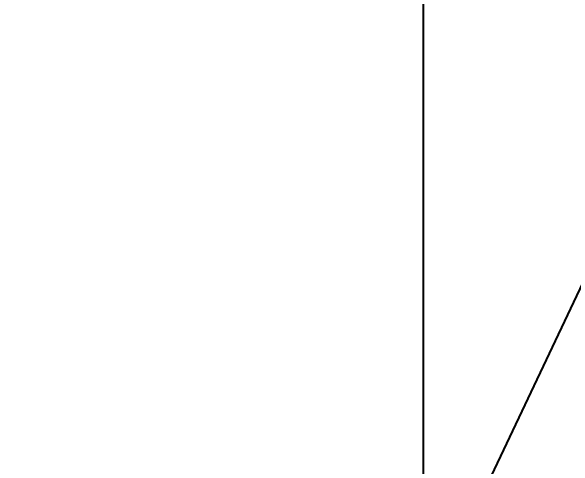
# Model space of a CAD drawing. Header units: millimetres. Extents: x 0 to 12600, y -343 to 8910.
# Drawn here: x 5173 to 6729, y 6160 to 7421 of the extents above; entities that cross this region are included whole.
import ezdxf

# ---------------------------------------------------------------- set-up
doc = ezdxf.new("R2010")
doc.units = ezdxf.units.MM
doc.header["$LTSCALE"] = 300
doc.layers.add('02', color=1, linetype='Continuous')
doc.layers.add('08', color=1, linetype='Continuous')
doc.styles.get("Standard").update_dxf_attribs({"font": 'isocp', "width": 0.707, "bigfont": 'intecad.shx'})
doc.dimstyles.new('INTE', dxfattribs={"dimscale": 30, "dimtxt": 3.5, "dimasz": 3, "dimexe": 3, "dimexo": 0, "dimgap": 1, "dimtad": 1, "dimdec": 1, "dimdsep": 46, "dimtxsty": 'Standard', "dimcen": 0, "dimclrd": 1, "dimclre": 1, "dimclrt": 3, "dimaunit": 1, "dimadec": 0, "dimazin": 0, "dimtfac": 1, "dimtdec": 1, "dimtmove": 0, "dimatfit": 0, "dimfxl": 1, "dimarcsym": 0})

# ---------------------------------------------------------------- blocks, each defined once
blk = doc.blocks.new('*D77')
at = {"layer": '08', "color": 1, "lineweight": -2}
for p, q in [((4218.7, 7829.8), (4218.7, 8186.8)), ((6313.2, 5854.2), (6313.2, 8186.8)), ((4308.7, 8096.8), (6223.2, 8096.8))]:
    blk.add_line(p, q, dxfattribs=at)
at = {"layer": '08', "color": 1}
for points in [[(4308.7, 8111.8), (4308.7, 8081.8), (4218.7, 8096.8)], [(6223.2, 8111.8), (6223.2, 8081.8), (6313.2, 8096.8)]]:
    blk.add_solid(points, dxfattribs=at)
at = {"layer": 'Defpoints', "color": 0}
for p in [(6313.2, 8096.8), (4218.7, 7829.8), (6313.2, 5854.2)]:
    blk.add_point(p, dxfattribs=at)
at = {"layer": '08', "color": 3, "insert": (5266, 8179.3), "char_height": 105, "attachment_point": 5}
blk.add_mtext('2094.5', dxfattribs=at)

msp = doc.modelspace()

# ---------------------------------------------------------------- linework, layer by layer
at = {"layer": '02'}
msp.add_line((6399.7, 5919.88), (6921.42, 7021.35), dxfattribs=at)

# ---------------------------------------------------------------- dimensions: what is measured, and where the dimension line sits
at = {"layer": '08'}
dim = msp.add_linear_dim(base=(6313.24, 8096.75), p1=(4218.74, 7829.84), p2=(6313.24, 5854.2), dimstyle='INTE', dxfattribs=at)
dim.commit()
dim.dimension.update_dxf_attribs({"geometry": '*D77', "text_midpoint": (5265.99, 8179.26)})

doc.saveas('drawing.dxf')
